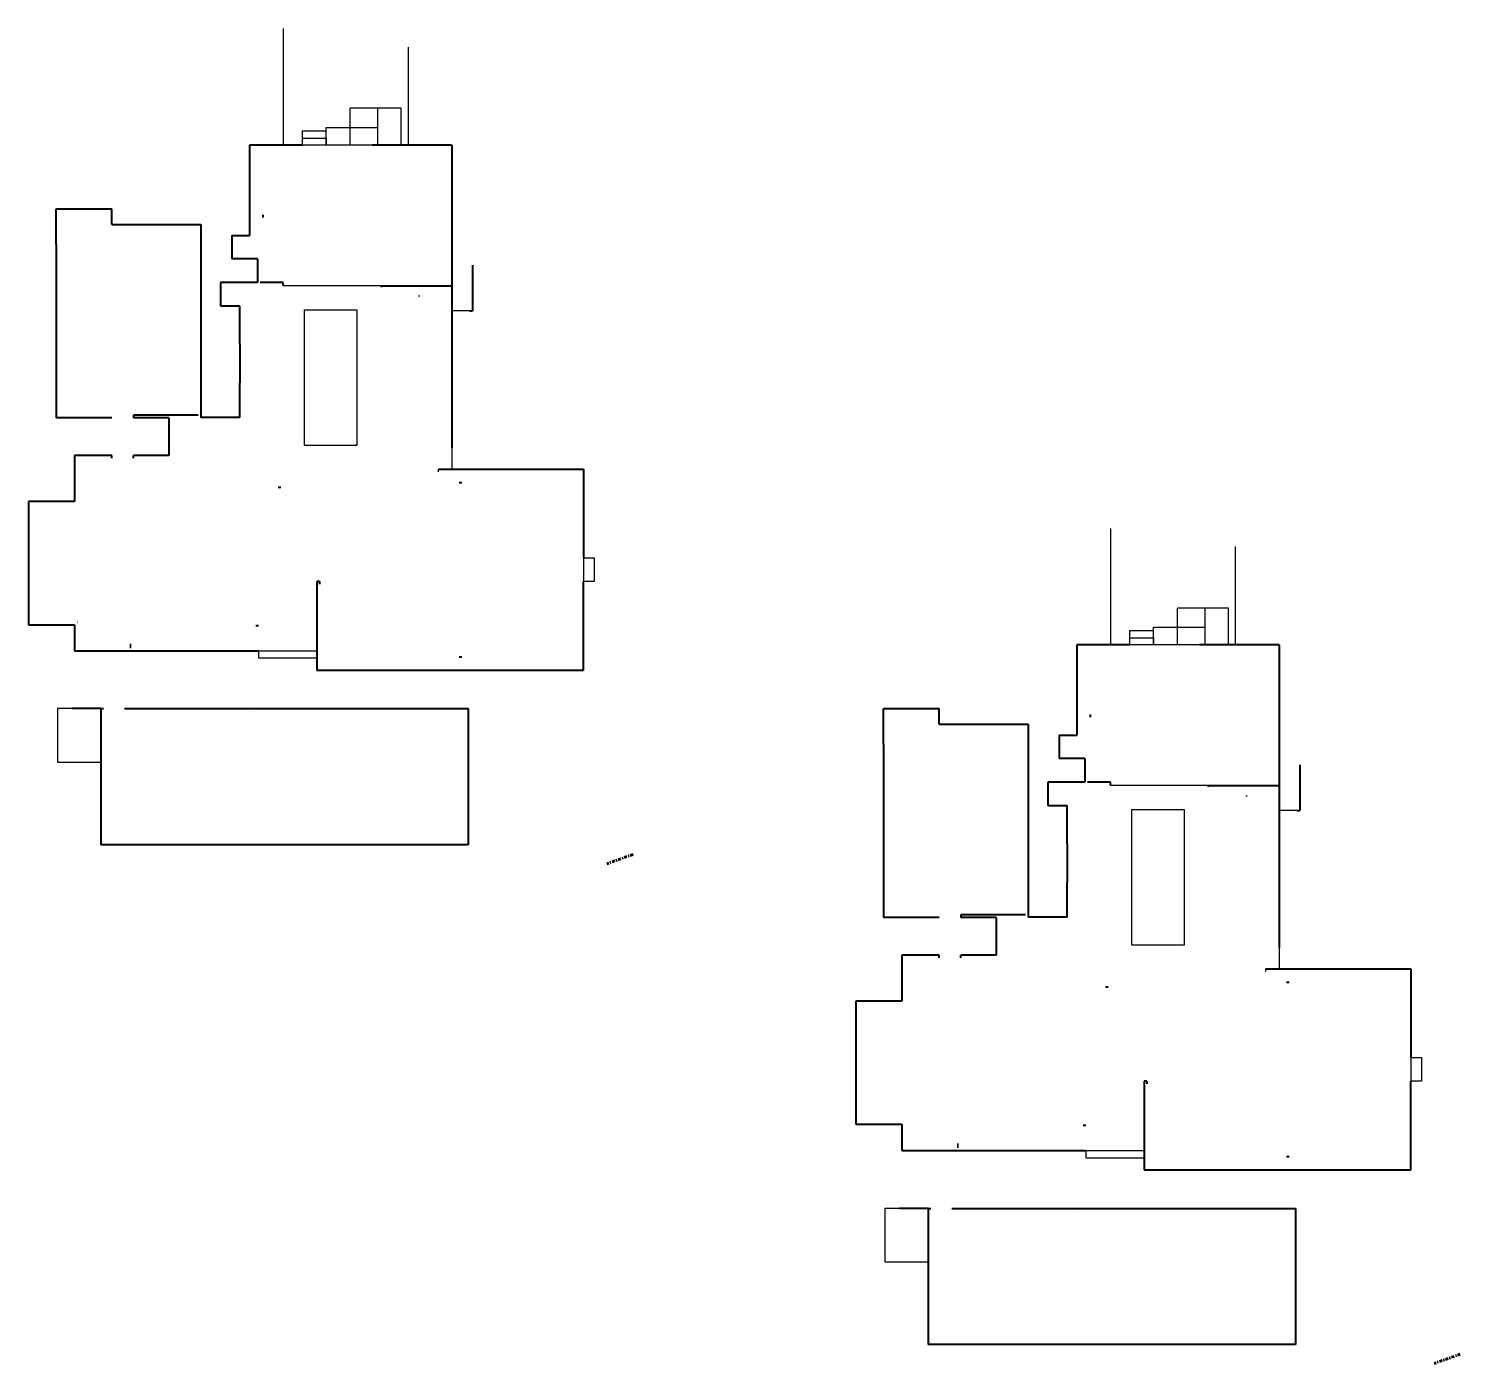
# Model space of a CAD drawing. Header units: metres. Extents: x 9 to 572, y -30 to 1114.
# Drawn here: x 432 to 552.4, y 1001.4 to 1113.6 of the extents above.
import ezdxf

# ---------------------------------------------------------------- set-up
doc = ezdxf.new("R2010")
doc.units = ezdxf.units.M
doc.header["$LTSCALE"] = 0.01
doc.header["$MEASUREMENT"] = 0
doc.linetypes.add('ACAD_ISO04W100', pattern=[30, 24, -3, 0, -3])
for name, color, linetype in [('ARCH', 7, 'Continuous'), ('ELEVATION', 4, 'Continuous'), ('INBUILD', 81, 'Continuous'), ('STAIR', 231, 'Continuous'), ('WINDOW', 10, 'Continuous')]:
    doc.layers.add(name, color=color, linetype=linetype)
doc.layers.add('SITE BOUNDARY', color=6, linetype='ACAD_ISO04W100', lineweight=60)
doc.layers.add('WALL', color=2, linetype='Continuous', lineweight=40)

msp = doc.modelspace()

# ---------------------------------------------------------------- linework, layer by layer
for p, q in [((467.56, 1092.02), (464.26, 1092.02)), ((434.53, 1081.18), (434.53, 1081.18)), ((452.95, 1075.08), (452.95, 1075.08)), ((452.95, 1075.08), (452.95, 1075.08)), ((456.44, 1066.92), (456.44, 1066.92)), ((436.06, 1063.75), (436.07, 1063.75)), ((456.44, 1059.69), (460.44, 1059.69)), ((537.12, 1050), (533.82, 1050)), ((504.09, 1039.17), (504.09, 1039.17)), ((522.51, 1033.06), (522.51, 1033.06)), ((522.51, 1033.06), (522.51, 1033.06)), ((526, 1024.9), (526, 1024.9)), ((505.63, 1021.74), (505.63, 1021.74)), ((526, 1017.67), (530, 1017.67))]:
    msp.add_line(p, q)
at = {"layer": 'ARCH', "color": 32}
for p, q in [((464.76, 1091.16), (464.82, 1091.16)), ((464.82, 1091.16), (464.86, 1091.16)), ((464.82, 1091.16), (464.82, 1091.16)), ((534.32, 1049.14), (534.38, 1049.14)), ((534.38, 1049.14), (534.42, 1049.14)), ((534.38, 1049.14), (534.38, 1049.14))]:
    msp.add_line(p, q, dxfattribs=at)
at = {"layer": 'ELEVATION'}
for p, q in [((460.87, 1103.84), (455, 1103.84)), ((467.56, 1095.02), (467.56, 1093.75)), ((453.37, 1092.04), (461.63, 1092.04)), ((461.63, 1092.01), (461.63, 1092.04)), ((455.16, 1089.99), (459.56, 1089.99)), ((455.16, 1078.59), (455.16, 1089.99)), ((459.56, 1089.99), (459.56, 1078.59)), ((459.19, 1078.59), (459.19, 1078.61)), ((459.56, 1078.59), (455.16, 1078.59)), ((467.56, 1078.38), (467.56, 1076.61)), ((530.43, 1061.82), (524.56, 1061.82)), ((537.12, 1053), (537.12, 1051.73)), ((522.93, 1050.02), (531.19, 1050.02)), ((531.19, 1049.99), (531.19, 1050.02)), ((524.72, 1047.97), (529.12, 1047.97)), ((524.72, 1036.57), (524.72, 1047.97)), ((529.12, 1047.97), (529.12, 1036.57)), ((529.12, 1036.57), (524.72, 1036.57)), ((528.75, 1036.57), (528.75, 1036.59)), ((537.12, 1036.36), (537.12, 1034.59))]:
    msp.add_line(p, q, dxfattribs=at)
at = {"layer": 'INBUILD'}
for p, q in [((440.53, 1061.9), (440.53, 1061.54)), ((440.53, 1061.54), (440.53, 1061.9)), ((510.09, 1019.88), (510.09, 1019.53)), ((510.09, 1019.53), (510.09, 1019.88))]:
    msp.add_line(p, q, dxfattribs=at)
at = {"layer": 'SITE BOUNDARY'}
for p, q in [((482.79, 1044.19), (480.58, 1043.42)), ((552.35, 1002.17), (550.14, 1001.4))]:
    msp.add_line(p, q, dxfattribs=at)
at = {"layer": 'STAIR'}
for p, q in [((453.4, 1103.84), (453.4, 1113.64)), ((463.9, 1103.94), (463.9, 1112.09)), ((459, 1103.84), (459, 1106.94)), ((463.3, 1106.94), (459, 1106.94)), ((461.3, 1106.94), (461.3, 1103.94)), ((463.3, 1103.94), (463.3, 1106.94)), ((457, 1103.84), (457, 1105.34)), ((457, 1105.34), (461.3, 1105.34)), ((455, 1103.84), (455, 1105.04)), ((455, 1105.04), (457, 1105.04)), ((455, 1104.44), (457, 1104.44)), ((457, 1104.44), (457, 1103.84)), ((469.06, 1089.92), (467.56, 1089.92)), ((522.96, 1061.82), (522.96, 1071.62)), ((478.63, 1069.15), (479.53, 1069.15)), ((478.63, 1069.15), (478.63, 1067.15)), ((479.53, 1069.15), (479.53, 1067.15)), ((533.46, 1061.92), (533.46, 1070.08)), ((479.53, 1067.15), (478.63, 1067.15)), ((528.56, 1061.82), (528.56, 1064.92)), ((532.86, 1064.92), (528.56, 1064.92)), ((530.86, 1064.92), (530.86, 1061.92)), ((532.86, 1061.92), (532.86, 1064.92)), ((524.56, 1061.82), (524.56, 1063.02)), ((524.56, 1063.02), (526.56, 1063.02)), ((526.56, 1061.82), (526.56, 1063.32)), ((526.56, 1063.32), (530.86, 1063.32)), ((524.56, 1062.42), (526.56, 1062.42)), ((526.56, 1062.42), (526.56, 1061.82)), ((451.3, 1061.32), (456.21, 1061.32)), ((451.3, 1061.32), (451.3, 1060.72)), ((451.3, 1060.72), (456.21, 1060.72)), ((435.63, 1056.46), (434.41, 1056.46)), ((434.41, 1056.46), (434.41, 1053.16)), ((434.41, 1053.16), (434.41, 1051.96)), ((434.41, 1051.96), (438.01, 1051.96)), ((538.62, 1047.9), (537.12, 1047.9)), ((548.19, 1027.13), (549.09, 1027.13)), ((548.19, 1027.13), (548.19, 1025.13)), ((549.09, 1027.13), (549.09, 1025.13)), ((549.09, 1025.13), (548.19, 1025.13)), ((520.86, 1019.3), (525.77, 1019.3)), ((520.86, 1019.3), (520.86, 1018.7)), ((520.86, 1018.7), (525.77, 1018.7)), ((505.19, 1014.44), (503.97, 1014.44)), ((503.97, 1014.44), (503.97, 1011.15)), ((503.97, 1011.15), (503.97, 1009.95)), ((503.97, 1009.95), (507.57, 1009.95))]:
    msp.add_line(p, q, dxfattribs=at)
at = {"layer": 'WALL'}
for p, q in [((450.54, 1103.84), (450.54, 1100.48)), ((455, 1103.84), (450.54, 1103.84)), ((467.56, 1103.84), (460.87, 1103.84)), ((467.56, 1103.84), (467.56, 1092.02)), ((450.54, 1100.48), (450.54, 1096.25)), ((434.3, 1098.48), (436.47, 1098.48)), ((434.3, 1095.48), (434.3, 1098.48)), ((436.47, 1098.48), (438.98, 1098.48)), ((438.98, 1097.17), (438.98, 1098.48)), ((451.67, 1097.98), (451.67, 1097.75)), ((438.98, 1097.17), (440.79, 1097.17)), ((440.79, 1097.17), (446.46, 1097.17)), ((446.46, 1097.17), (446.46, 1080.94)), ((434.3, 1095.48), (434.3, 1081.18)), ((449.05, 1096.25), (450.54, 1096.25)), ((449.05, 1096.25), (449.05, 1094.29)), ((451.22, 1094.29), (449.05, 1094.29)), ((451.22, 1094.29), (451.22, 1092.29)), ((469.29, 1093.75), (469.29, 1091.72)), ((451.22, 1092.29), (448.12, 1092.29)), ((448.12, 1092.29), (448.12, 1090.33)), ((453.37, 1092.29), (451.45, 1092.29)), ((453.37, 1092.04), (453.37, 1092.29)), ((461.63, 1092.01), (467.56, 1092.01)), ((461.63, 1091.91), (461.63, 1092.01)), ((467.56, 1092.01), (467.56, 1086.43)), ((469.29, 1091.72), (469.29, 1089.92)), ((448.12, 1090.33), (449.72, 1090.33)), ((449.72, 1087.1), (449.72, 1090.33)), ((469.06, 1089.92), (469.29, 1089.92)), ((449.72, 1087.1), (449.72, 1083.87)), ((467.56, 1086.71), (467.56, 1078.38)), ((449.72, 1080.94), (449.72, 1083.87)), ((434.3, 1081.18), (434.3, 1080.91)), ((446.23, 1081.14), (440.79, 1081.14)), ((440.79, 1081.14), (440.79, 1080.91)), ((438.98, 1080.91), (434.3, 1080.91)), ((443.75, 1080.9), (440.79, 1080.9)), ((443.75, 1080.9), (443.75, 1077.75)), ((449.72, 1080.94), (446.46, 1080.94)), ((467.56, 1078.61), (467.56, 1078.61)), ((438.98, 1077.75), (435.83, 1077.75)), ((435.83, 1077.75), (435.83, 1073.88)), ((438.98, 1077.52), (438.98, 1077.75)), ((443.75, 1077.75), (440.79, 1077.75)), ((440.79, 1077.52), (440.79, 1077.75)), ((466.44, 1076.61), (466.67, 1076.61)), ((466.67, 1076.61), (468.4, 1076.61)), ((468.4, 1076.61), (478.63, 1076.61)), ((478.63, 1076.61), (478.63, 1069.15)), ((452.95, 1075.08), (453.18, 1075.08)), ((468.17, 1075.48), (468.4, 1075.48)), ((435.83, 1073.88), (431.97, 1073.88)), ((431.97, 1073.88), (431.97, 1063.52)), ((456.21, 1067.15), (456.21, 1059.69)), ((456.44, 1067.15), (456.21, 1067.15)), ((456.44, 1067.15), (456.44, 1066.92)), ((478.63, 1059.69), (478.63, 1067.15)), ((431.97, 1063.52), (435.84, 1063.52)), ((435.84, 1063.52), (435.84, 1061.32)), ((451.07, 1063.44), (451.3, 1063.44)), ((524.56, 1061.83), (520.1, 1061.83)), ((520.1, 1061.82), (520.1, 1058.46)), ((537.12, 1061.82), (530.43, 1061.82)), ((537.12, 1061.82), (537.12, 1050)), ((435.84, 1061.32), (451.3, 1061.32)), ((468.17, 1061.05), (468.17, 1061.05)), ((468.17, 1060.82), (468.4, 1060.82)), ((456.21, 1059.69), (478.63, 1059.69)), ((520.1, 1058.46), (520.1, 1054.23)), ((438.04, 1056.46), (435.63, 1056.46)), ((438.04, 1056.46), (438.27, 1056.46)), ((438.04, 1056.46), (438.04, 1045)), ((440.03, 1056.46), (463.89, 1056.46)), ((450.76, 1056.23), (450.76, 1056.23)), ((450.76, 1056.23), (450.76, 1056.23)), ((450.76, 1056.23), (450.76, 1056.23)), ((450.76, 1056.23), (450.76, 1056.23)), ((463.89, 1056.46), (465.69, 1056.46)), ((465.69, 1056.46), (468.92, 1056.46)), ((468.92, 1056.46), (468.92, 1045)), ((503.86, 1056.46), (506.03, 1056.46)), ((503.86, 1053.46), (503.86, 1056.46)), ((506.03, 1056.46), (508.54, 1056.46)), ((508.54, 1055.15), (508.54, 1056.46)), ((521.23, 1055.96), (521.23, 1055.73)), ((508.54, 1055.15), (510.35, 1055.15)), ((510.35, 1055.15), (516.02, 1055.15)), ((516.02, 1055.15), (516.02, 1038.92)), ((503.86, 1053.46), (503.86, 1039.17)), ((518.61, 1054.23), (520.1, 1054.23)), ((518.61, 1054.23), (518.61, 1052.27)), ((440.26, 1052.71), (440.26, 1052.71)), ((520.78, 1052.27), (518.61, 1052.27)), ((520.78, 1052.27), (520.78, 1050.27)), ((538.85, 1051.73), (538.85, 1049.7)), ((520.78, 1050.27), (517.68, 1050.27)), ((517.68, 1050.27), (517.68, 1048.31)), ((522.93, 1050.27), (521.01, 1050.27)), ((522.93, 1050.02), (522.93, 1050.27)), ((531.19, 1049.99), (537.12, 1049.99)), ((531.19, 1049.89), (531.19, 1049.99)), ((537.12, 1049.99), (537.12, 1044.41)), ((538.85, 1049.7), (538.85, 1047.9)), ((517.68, 1048.31), (519.28, 1048.31)), ((519.28, 1045.08), (519.28, 1048.31)), ((538.62, 1047.9), (538.85, 1047.9)), ((468.92, 1045), (438.04, 1045)), ((519.28, 1045.08), (519.28, 1041.85)), ((537.12, 1044.69), (537.12, 1036.36)), ((519.28, 1038.92), (519.28, 1041.85)), ((503.86, 1039.17), (503.86, 1038.89)), ((508.54, 1038.89), (503.86, 1038.89)), ((515.79, 1039.12), (510.35, 1039.12)), ((510.35, 1039.12), (510.35, 1038.89)), ((513.31, 1038.89), (510.35, 1038.89)), ((513.31, 1038.89), (513.31, 1035.74)), ((519.28, 1038.92), (516.02, 1038.92)), ((537.12, 1036.59), (537.12, 1036.59)), ((508.54, 1035.74), (505.4, 1035.74)), ((505.4, 1035.74), (505.4, 1031.86)), ((508.54, 1035.51), (508.54, 1035.74)), ((513.31, 1035.74), (510.35, 1035.74)), ((510.35, 1035.51), (510.35, 1035.74)), ((536, 1034.59), (536.23, 1034.59)), ((536.23, 1034.59), (537.96, 1034.59)), ((537.96, 1034.59), (548.19, 1034.59)), ((548.19, 1034.59), (548.19, 1027.13)), ((522.51, 1033.06), (522.74, 1033.06)), ((537.73, 1033.46), (537.96, 1033.46)), ((505.4, 1031.86), (501.53, 1031.86)), ((501.53, 1031.86), (501.53, 1021.51)), ((525.77, 1025.13), (525.77, 1017.67)), ((526, 1025.13), (525.77, 1025.13)), ((526, 1025.13), (526, 1024.9)), ((548.19, 1017.67), (548.19, 1025.13)), ((501.53, 1021.51), (505.4, 1021.51)), ((505.4, 1021.51), (505.4, 1019.3)), ((520.63, 1021.42), (520.86, 1021.42)), ((505.4, 1019.3), (520.86, 1019.3)), ((537.73, 1019.03), (537.73, 1019.03)), ((537.73, 1018.8), (537.96, 1018.8)), ((525.77, 1017.67), (548.19, 1017.67)), ((507.6, 1014.44), (505.19, 1014.44)), ((507.6, 1014.44), (507.83, 1014.44)), ((507.6, 1014.44), (507.6, 1002.98)), ((509.59, 1014.44), (533.45, 1014.44)), ((520.32, 1014.21), (520.32, 1014.21)), ((520.32, 1014.21), (520.32, 1014.21)), ((520.32, 1014.21), (520.32, 1014.21)), ((520.32, 1014.21), (520.32, 1014.21)), ((533.45, 1014.44), (535.25, 1014.44)), ((535.25, 1014.44), (538.48, 1014.44)), ((538.48, 1014.44), (538.48, 1002.98)), ((509.82, 1010.69), (509.82, 1010.69)), ((538.48, 1002.98), (507.6, 1002.98))]:
    msp.add_line(p, q, dxfattribs=at)
at = {"layer": 'WINDOW'}
for p, q in [((466.44, 1076.38), (466.44, 1076.61)), ((536, 1034.36), (536, 1034.59))]:
    msp.add_line(p, q, dxfattribs=at)

doc.saveas('drawing.dxf')
